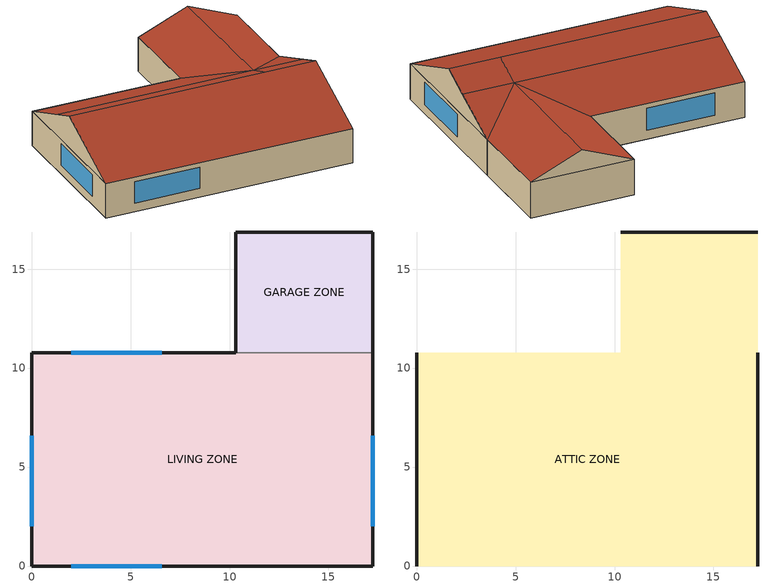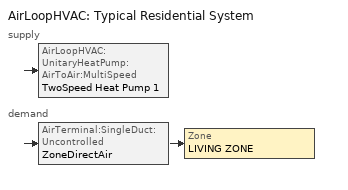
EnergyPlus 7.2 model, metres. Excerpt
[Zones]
LIVING ZONE
 floor adiabatic (FLOOR:LIVING): 0,0 0,10.78 17.24,10.78 17.24,0 z0
 wall outside (EXTWALL:LIVING): 10.32,10.78 0,10.78 0,0 17.24,0 17.24,10.78 z0:2.44
 wall to GARAGE ZONE (INTERIORWall): 17.24,10.78 10.32,10.78 z0:2.44
 window (Dbl Clr 3mm/6mm Air): 6.57,10.78 2,10.78 / 17.24,2 17.24,6.57 / 2,0 6.57,0 / 0,6.57 0,2 z0.61:2.13
GARAGE ZONE
 floor adiabatic (FLOOR:GARAGE): 10.32,10.78 10.32,16.88 17.24,16.88 17.24,10.78 z0
 wall outside (EXTWALL:GARAGE): 17.24,10.78 17.24,16.88 / 10.32,16.88 10.32,10.78 z0:2.44
 wall outside (Garage:SteelDoor): 17.24,16.88 10.32,16.88 z0:2.44
ATTIC ZONE
 floor to LIVING ZONE (reverseCEILING:LIVING): 0,0 0,10.78 17.24,10.78 17.24,0 z2.44
 floor to GARAGE ZONE (CEILING:Garage): 10.32,10.78 10.32,16.88 17.24,16.88 17.24,10.78 z2.44
 wall outside (GABLE): 17.24,5.39,4.68 17.24,0,2.44 17.24,10.78,2.44; 0,5.39,4.68 0,10.78,2.44 0,0,2.44; 13.78,16.88,3.88 17.24,16.88,2.44 10.32,16.88,2.44
 roof outside (ROOF): 13.78,5.39,4.68 13.78,7.32,3.88 0,7.32,3.88 0,5.39,4.68; 0,5.39,4.68 0,0,2.44 17.24,0,2.44 17.24,5.39,4.68; 13.78,7.32,3.88 10.33,10.78,2.44 0,10.78,2.44 0,7.32,3.88; 17.24,5.39,4.68 17.24,7.32,3.88 13.78,7.32,3.88 13.78,5.39,4.68; 17.24,7.32,3.88 17.24,10.78,2.44 13.78,7.32,3.88; 13.78,16.88,3.88 13.78,7.32,3.88 17.24,10.78,2.44 17.24,16.88,2.44; 10.32,16.88,2.44 10.32,10.78,2.44 13.78,7.32,3.88 13.78,16.88,3.88
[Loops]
AirLoopHVAC 'Typical Residential System'
 supply: AirLoopHVAC:UnitaryHeatPump:AirToAir:MultiSpeed 'TwoSpeed Heat Pump 1'
 demand: AirTerminal:SingleDuct:Uncontrolled 'ZoneDirectAir' > Zone 'LIVING ZONE'
[Building]
House with AirflowNetwork simulation: North Axis {deg}=0; Terrain=Suburbs; Loads Convergence Tolerance Value=0.001; Temperature Convergence Tolerance Value {deltaC}=0.005; Solar Distribution=FullInteriorAndExterior; Maximum Number of Warmup Days=25; Minimum Number of Warmup Days=6
[Site:Location]
CHICAGO_IL_USA TMY2-94846: Latitude {deg}=41.78; Longitude {deg}=-87.75; Time Zone {hr}=-6; Elevation {m}=190
[SizingPeriod:DesignDay] Day of Month=21; Humidity Condition Type=Wetbulb; Barometric Pressure {Pa}=99063; Rain Indicator=No; Snow Indicator=No; Daylight Saving Time Indicator=No; Solar Model Indicator=ASHRAEClearSky
Name | Month | Day Type | Maximum Dry-Bulb Temperature {C} | Daily Dry-Bulb Temperature Range {deltaC} | Wetbulb or DewPoint at Maximum Dry-Bulb {C} | Wind Speed {m/s} | Wind Direction {deg} | Sky Clearness
CHICAGO_IL_USA Annual Heating 99% Design Conditions DB | 1 | WinterDesignDay | -17.3 | 0 | -17.3 | 4.9 | 270 | 0
CHICAGO_IL_USA Annual Cooling 1% Design Conditions DB/MCWB | 7 | SummerDesignDay | 31.5 | 10.7 | 23 | 5.3 | 230 | 1
[Site:GroundTemperature:BuildingSurface]
20.03, 20.03, 20.13, 20.3, 20.43, 20.52, 20.62, 20.77, 20.78, 20.55, 20.44, 20.2
[Material] Thermal Absorptance=0.9
Name | Roughness | Thickness {m} | Conductivity {W/m-K} | Density {kg/m3} | Specific Heat {J/kg-K} | Solar Absorptance | Visible Absorptance
A1 - 1 IN STUCCO | Smooth | 0.0253898 | 0.691831 | 1858.142 | 836.8 | 0.92 | 0.92
CB11 | MediumRough | 0.2032 | 1.048 | 1105 | 837 | 0.2 | 0.2
GP01 | MediumSmooth | 0.0127 | 0.16 | 801 | 837 | 0.75 | 0.75
IN02 | Rough | 0.0901 | 0.043 | 10 | 837 | 0.75 | 0.75
IN05 | Rough | 0.2458 | 0.043 | 10 | 837 | 0.75 | 0.75
PW03 | MediumSmooth | 0.0127 | 0.115 | 545 | 1213 | 0.78 | 0.78
CC03 | MediumRough | 0.1016 | 1.31 | 2243 | 837 | 0.65 | 0.65
HF-A3 | Smooth | 0.0015 | 44.9696 | 7689 | 418 | 0.2 | 0.2
[Material:NoMass] Thermal Absorptance=0.9
Name | Roughness | Thermal Resistance {m2-K/W} | Solar Absorptance | Visible Absorptance
AR02 | VeryRough | 0.078 | 0.7 | 0.7
CP02 | Rough | 0.217 | 0.75 | 0.75
[WindowMaterial:Glazing]
CLEAR 3MM: Optical Data Type=SpectralAverage; Thickness {m}=0.003; Solar Transmittance at Normal Incidence=0.837; Front Side Solar Reflectance at Normal Incidence=0.075; Back Side Solar Reflectance at Normal Incidence=0.075; Visible Transmittance at Normal Incidence=0.898; Front Side Visible Reflectance at Normal Incidence=0.081; Back Side Visible Reflectance at Normal Incidence=0.081; Infrared Transmittance at Normal Incidence=0; Front Side Infrared Hemispherical Emissivity=0.84; Back Side Infrared Hemispherical Emissivity=0.84; Conductivity {W/m-K}=0.9
[WindowMaterial:Gas]
AIR 6MM: Gas Type=AIR; Thickness {m}=0.006
[Construction]
EXTWALL:LIVING: A1 - 1 IN STUCCO, CB11, GP01
INTERIORWall: GP01, IN02, GP01
FLOOR:GARAGE: CC03
FLOOR:LIVING: CC03, CP02
ROOF: AR02, PW03
EXTWALL:GARAGE: A1 - 1 IN STUCCO, CB11
reverseCEILING:LIVING: GP01, IN05
GABLE: PW03
Dbl Clr 3mm/6mm Air: CLEAR 3MM, AIR 6MM, CLEAR 3MM
Garage:SteelDoor: HF-A3
CEILING:Garage: GP01
[Zone] Type=1; Multiplier=1; Ceiling Height {m}=autocalculate; Volume {m3}=autocalculate
LIVING ZONE; GARAGE ZONE; ATTIC ZONE
[People]
LIVING ZONE People: Zone or ZoneList=LIVING ZONE; Number of People Schedule=HOUSE OCCUPANCY; Number of People Calculation Method=people; Number of People=3; Fraction Radiant=0.3; Activity Level Schedule=Activity Sch; Carbon Dioxide Generation Rate {m3/s-W}=3.82E-8; Mean Radiant Temperature Calculation Type=zoneaveraged; Work Efficiency Schedule=Work Eff Sch; Clothing Insulation Schedule=Clothing Sch; Air Velocity Schedule=Air Velo Sch; Thermal Comfort Model 1 Type=FANGER
[Lights]
LIVING ZONE Lights: Zone or ZoneList=LIVING ZONE; Schedule=HOUSE LIGHTING; Design Level Calculation Method=LightingLevel; Lighting Level {W}=1000; Return Air Fraction=0; Fraction Radiant=0.2; Fraction Visible=0.2; Fraction Replaceable=0
[ElectricEquipment]
LIVING ZONE ElecEq: Zone or ZoneList=LIVING ZONE; Schedule=INTERMITTENT; Design Level Calculation Method=EquipmentLevel; Design Level {W}=500; Fraction Latent=0; Fraction Radiant=0.3; Fraction Lost=0
[AirLoopHVAC]
Typical Residential System: Design Supply Air Flow Rate {m3/s}=0.7551
[AvailabilityManager:Scheduled]
Reheat System 1 Avail: Schedule=HVACAvailSched
[Zone equipment]
LIVING ZONE: ZoneDirectAir
[AirLoopHVAC:UnitaryHeatPump:AirToAir:MultiSpeed]
TwoSpeed Heat Pump 1: Availability Schedule=HVACAvailSched; Controlling Zone or Thermostat Location=LIVING ZONE; Supply Air Fan=Supply Fan 1; Supply Air Fan Placement=BlowThrough; Supply Air Fan Operating Mode Schedule=CyclingFanSchedule; Heating Coil=Heat Pump DX Heating Coil 1; Minimum Outdoor Dry-Bulb Temperature for Compressor Operation {C}=-8; Cooling Coil=ACDXCoil 1; Supplemental Heating Coil=Supp Heating Coil 1; Maximum Supply Air Temperature from Supplemental Heater {C}=50; Maximum Outdoor Dry-Bulb Temperature for Supplemental Heater Operation {C}=21; Auxiliary On-Cycle Electric Power {W}=0; Auxiliary Off-Cycle Electric Power {W}=0; Design Heat Recovery Water Flow Rate {m3/s}=0; Maximum Temperature for Heat Recovery {C}=80; Supply Air Flow Rate When No Cooling or Heating is Needed {m3/s}=0.2; Number of Speeds for Heating=2; Number of Speeds for Cooling=2; Speed 1 Supply Air Flow Rate During Heating Operation {m3/s}=0.6135; Speed 2 Supply Air Flow Rate During Heating Operation {m3/s}=0.7551; Speed 1 Supply Air Flow Rate During Cooling Operation {m3/s}=0.6135; Speed 2 Supply Air Flow Rate During Cooling Operation {m3/s}=0.7551
[AirTerminal:SingleDuct:Uncontrolled]
ZoneDirectAir: Availability Schedule=HVACAvailSched; Maximum Air Flow Rate {m3/s}=0.7551
[ZoneControl:Thermostat]
Zone Thermostat: Zone or ZoneList=LIVING ZONE; Control Type Schedule=Dual Zone Control Type Sched; Control 1=Setpoints
[ThermostatSetpoint:DualSetpoint]
Setpoints: Heating Setpoint Temperature Schedule=Dual Heating Setpoints; Cooling Setpoint Temperature Schedule=Dual Cooling Setpoints
[Coil:Heating:Gas]
Supp Heating Coil 1: Availability Schedule=HVACAvailSched; Gas Burner Efficiency=0.8; Nominal Capacity {W}=25000
[Coil:Cooling:DX:MultiSpeed]
ACDXCoil 1: HVACAvailSched, AirCooled, No, No, 200, 10, Electricity, 2, 10266, 0.81, 4.32, 0.6135, 573.3, HPACCoolCapFT Speed 1, HPACCoolCapFF Speed 1, HPACCOOLEIRFT Speed 1, HPACCOOLEIRFF Speed 1, HPACCOOLPLFFPLR Speed 1, 1000, 1.5, 3, 45, 0.2, HAPCCoolWHFT Speed 2, 0.9, 0.1, 60, 13826, 0.758, 3.98, 0.7551, 673.3, HPACCoolCapFT Speed 2, HPACCoolCapFF Speed 2, HPACCOOLEIRFT Speed 2, HPACCOOLEIRFF Speed 2, HPACCOOLPLFFPLR Speed 1, 1000, 1.5, 3, 45, 0.2, HAPCCoolWHFT Speed 2, 0.9, 0.1, 60
[Coil:Heating:DX:MultiSpeed]
Heat Pump DX Heating Coil 1: Availability Schedule=HVACAvailSched; Minimum Outdoor Dry-Bulb Temperature for Compressor Operation {C}=-13.8889; Crankcase Heater Capacity {W}=200; Maximum Outdoor Dry-Bulb Temperature for Crankcase Heater Operation {C}=10; Defrost Energy Input Ratio Function of Temperature Curve=HPACDefrostCAPFT; Maximum Outdoor Dry-Bulb Temperature for Defrost Operation {C}=7.22; Defrost Strategy=ReverseCycle; Defrost Control=timed; Defrost Time Period Fraction=0.058333; Resistive Defrost Heater Capacity {W}=2000; Apply Part Load Fraction to Speeds Greater than 1=No; Fuel Type=Electricity; Number of Speeds=2; Speed 1 Rated Total Heating Capacity {W}=10164; Speed 1 Rated COP {W/W}=4.235; Speed 1 Rated Air Flow Rate {m3/s}=0.6135; Speed 1 Total Heating Capacity Function of Temperature Curve=HPACHeatCapFT Speed 1; Speed 1 Total Heating Capacity Function of Flow Fraction Curve=HPACHeatCapFF Speed 1; Speed 1 Energy Input Ratio Function of Temperature Curve=HPACHeatEIRFT Speed 1; Speed 1 Energy Input Ratio Function of Flow Fraction Curve=HPACHeatEIRFF Speed 1; Speed 1 Part Load Fraction Correlation Curve=HPACHeatPLFFPLR Speed 1; Speed 1 Rated Waste Heat Fraction of Power Input=0.2; Speed 1 Waste Heat Function of Temperature Curve=HAPCHeatWHFT Speed 1; Speed 2 Rated Total Heating Capacity {W}=13866; Speed 2 Rated COP {W/W}=3.9; Speed 2 Rated Air Flow Rate {m3/s}=0.7551; Speed 2 Total Heating Capacity Function of Temperature Curve=HPACHeatCapFT Speed 2; Speed 2 Total Heating Capacity Function of Flow Fraction Curve=HPACHeatCapFF Speed 2; Speed 2 Energy Input Ratio Function of Temperature Curve=HPACHeatEIRFT Speed 2; Speed 2 Energy Input Ratio Function of Flow Fraction Curve=HPACHeatEIRFF Speed 2; Speed 2 Part Load Fraction Correlation Curve=HPACHeatPLFFPLR Speed 2; Speed 2 Rated Waste Heat Fraction of Power Input=0.2; Speed 2 Waste Heat Function of Temperature Curve=HAPCHeatWHFT Speed 2
[Fan:OnOff]
Supply Fan 1: Availability Schedule=HVACAvailSched; Fan Efficiency=0.7; Pressure Rise {Pa}=400; Maximum Flow Rate {m3/s}=0.7551; Motor Efficiency=0.9; Motor In Airstream Fraction=1
[Schedule:Compact]
Activity Sch: Through: 12/31, For: AllDays, Until: 24:00, 131.8
Work Eff Sch; CyclingFanSchedule: Through: 12/31, For: AllDays, Until: 24:00, 0
Clothing Sch; HVACAvailSched: Through: 12/31, For: AllDays, Until: 24:00, 1
Air Velo Sch: Through: 12/31, For: AllDays, Until: 24:00, 0.137
HOUSE OCCUPANCY: Through: 12/31, For: WeekDays, Until: 6:00, 1, Until: 7:00, 0.1, Until: 8:00, 0.5, Until: 12:00, 1, Until: 13:00, 0.5, Until: 16:00, 1, Until: 17:00, 0.5, Until: 18:00, 0.1, Until: 24:00, 1, For: AllOtherDays, Until: 24:00, 0
INTERMITTENT: Through: 12/31, For: WeekDays, Until: 8:00, 0, Until: 18:00, 1, Until: 24:00, 0, For: AllOtherDays, Until: 24:00, 0
HOUSE LIGHTING: Through: 12/31, For: WeekDays, Until: 6:00, 0.05, Until: 7:00, 0.2, Until: 17:00, 1, Until: 18:00, 0.5, Until: 24:00, 0.05, For: AllOtherDays, Until: 24:00, 0.05
Dual Heating Setpoints: Through: 12/31, For: AllDays, Until: 24:00, 22
Dual Cooling Setpoints: Through: 12/31, For: AllDays, Until: 24:00, 26.6
Dual Zone Control Type Sched: Through: 12/31, For: AllDays, Until: 24:00, 4
[Curve:Biquadratic]
Name | Coefficient1 Constant | Coefficient2 x | Coefficient3 x**2 | Coefficient4 y | Coefficient5 y**2 | Coefficient6 x*y | Minimum Value of x | Maximum Value of x | Minimum Value of y | Maximum Value of y | Input Unit Type for X | Input Unit Type for Y | Output Unit Type
HPACCoolCapFT Speed 1 | 2.01524 | -0.120393 | 0.00427832 | -0.000285454 | -4.85775e-05 | -0.000345086 | 13.88889 | 22.22222 | 23.88889 | 46.11111 | Temperature | Temperature | Dimensionless
HPACCoolCapFT Speed 2 | 1.74227 | -0.0891051 | 0.00349885 | -0.00100481 | -2.20198e-05 | -0.000416472 | 13.88889 | 22.22222 | 23.88889 | 46.11111 | Temperature | Temperature | Dimensionless
HPACCOOLEIRFT Speed 1 | -1.85015 | 0.262075 | -0.00663024 | 0.0105776 | 0.000699189 | -0.00137851 | 13.88889 | 22.22222 | 23.88889 | 46.11111 | Temperature | Temperature | Dimensionless
HPACCOOLEIRFT Speed 2 | -0.597879 | 0.134907 | -0.00378482 | 0.00648013 | 0.000407907 | -0.000446723 | 13.88889 | 22.22222 | 23.88889 | 46.11111 | Temperature | Temperature | Dimensionless
HAPCCoolWHFT Speed 2; HAPCHeatWHFT Speed 1; HAPCHeatWHFT Speed 2 | 1 | 0 | 0 | 0 | 0 | 0 | 0 | 50 | 0 | 50
HPACHeatCapFT Speed 1 | 0.760523 | 0.0075317 | -0.000288398 | 0.021653 | 3.29133e-05 | 0.00014862 | 18.33333 | 23.88889 | -13.8889 | 19.44444 | Temperature | Temperature | Dimensionless
HPACHeatCapFT Speed 2 | 0.640986 | 0.0125868 | -0.000268027 | 0.0119215 | -0.000184927 | 0.000421853 | 18.33333 | 23.88889 | -13.8889 | 19.44444 | Temperature | Temperature | Dimensionless
HPACHeatEIRFT Speed 1 | 0.750128 | 0.00229894 | 0.000953927 | -0.00832704 | 0.00101606 | -0.00143385 | 18.33333 | 23.88889 | -13.8889 | 19.44444 | Temperature | Temperature | Dimensionless
HPACHeatEIRFT Speed 2 | 0.776836 | 0.0065988 | 0.000480351 | -0.00178192 | 0.000796743 | -0.000985089 | 18.33333 | 23.88889 | -13.8889 | 19.44444 | Temperature | Temperature | Dimensionless
HPACDefrostCAPFT | 1 | 0 | 0 | 0 | 0 | 0 | 0 | 50 | 0 | 50 | Temperature | Temperature | Dimensionless
[Curve:Quadratic]
Name | Coefficient1 Constant | Coefficient2 x | Coefficient3 x**2 | Minimum Value of x | Maximum Value of x
HPACCoolCapFF Speed 1 | 0.654699 | 0.592984 | -0.247683 | 0.7 | 1.1
HPACCoolCapFF Speed 2 | 0.657555 | 0.600127 | -0.257682 | 0.7 | 1.1
HPACCOOLEIRFF Speed 1 | 1.54864 | -1.14814 | 0.599501 | 0.7 | 1.1
HPACCOOLEIRFF Speed 2 | 1.34934 | -0.800099 | 0.450756 | 0.7 | 1.1
HPACCOOLPLFFPLR Speed 1; HPACHeatPLFFPLR Speed 1; HPACHeatPLFFPLR Speed 2 | 0.85 | 0.15 | 0 | 0 | 1
HPACHeatCapFF Speed 1 | 0.752131 | 0.437553 | -0.189683 | 0.7 | 1.1
HPACHeatCapFF Speed 2 | 0.479477 | 1.27488 | -0.75436 | 0.7 | 1.1
HPACHeatEIRFF Speed 1 | 1.85391 | -1.4112 | 0.557294 | 0.7 | 1.1
HPACHeatEIRFF Speed 2 | 2.02861 | -2.16676 | 1.13815 | 0.7 | 1.1
[AirflowNetwork:SimulationControl]
House AriflowNetwork: AirflowNetwork Control=MultizoneWithDistribution; Wind Pressure Coefficient Type=INPUT; AirflowNetwork Wind Pressure Coefficient Array=Every 30 Degrees; Height Selection for Local Wind Speed Calculation=ExternalNode; Building Type=LOWRISE; Maximum Number of Iterations=500; Initialization Type=ZeroNodePressures; Relative Airflow Convergence Tolerance=1.0E-05; Absolute Airflow Convergence Tolerance {kg/s}=1.0E-06; Convergence Acceleration Limit=-0.5; Azimuth Angle of Long Axis of Building {deg}=0; Ratio of Building Width Along Short Axis to Width Along Long Axis=1
[AirflowNetwork:MultiZone:Zone] Indoor and Outdoor Enthalpy Difference Lower Limit For Maximum Venting Open Factor {deltaJ/kg}=0; Indoor and Outdoor Enthalpy Difference Upper Limit for Minimun Venting Open Factor {deltaJ/kg}=300000
Name | Ventilation Control Mode | Ventilation Control Zone Temperature Setpoint Schedule | Minimum Venting Open Factor | Indoor and Outdoor Temperature Difference Lower Limit For Maximum Venting Open Factor {deltaC} | Indoor and Outdoor Temperature Difference Upper Limit for Minimun Venting Open Factor {deltaC}
LIVING ZONE | Temperature | WindowVentSched | 0.3 | 5 | 10
GARAGE ZONE; ATTIC ZONE | NoVent |  | 1 | 0 | 100
[AirflowNetwork:MultiZone:Surface] Window/Door Opening Factor, or Crack Factor=1
Name | Leakage Component
Living:West; Living:Interior | CR-1
Garage:FrontDoor | CRcri
EastRoof | AtticLeak
Living:Ceiling | InterCondZoneLeak
Garage:Ceiling | InterZoneLeak
[AirflowNetwork:MultiZone:ReferenceCrackConditions]
ReferenceCrackConditions: Reference Temperature {C}=20; Reference Barometric Pressure {Pa}=101325; Reference Humidity Ratio {kgWater/kgDryAir}=0
[AirflowNetwork:MultiZone:Surface:Crack] Air Mass Flow Coefficient at Reference Conditions {kg/s}=0.02
Name | Air Mass Flow Exponent
CR-1; CRcri | 0.667
AtticLeak; InterZoneLeak; InterCondZoneLeak | 0.65
[AirflowNetwork:MultiZone:ExternalNode] External Node Height {m}=1.524
Name | Wind Pressure Coefficient Values Object
NFacade | NFacade_WPCValue
EFacade | EFacade_WPCValue
SFacade | SFacade_WPCValue
WFacade | WFacade_WPCValue
[AirflowNetwork:MultiZone:WindPressureCoefficientArray]
Every 30 Degrees: Wind Direction 1 {deg}=0; Wind Direction 2 {deg}=30; Wind Direction 3 {deg}=60; Wind Direction 4 {deg}=90; Wind Direction 5 {deg}=120; Wind Direction 6 {deg}=150; Wind Direction 7 {deg}=180; Wind Direction 8 {deg}=210; Wind Direction 9 {deg}=240; Wind Direction 10 {deg}=270; Wind Direction 11 {deg}=300; Wind Direction 12 {deg}=330
[AirflowNetwork:MultiZone:WindPressureCoefficientValues] AirflowNetwork:MultiZone:WindPressureCoefficientArray=Every 30 Degrees
Name | Wind Pressure Coefficient Value 1 | Wind Pressure Coefficient Value 2 | Wind Pressure Coefficient Value 3 | Wind Pressure Coefficient Value 4 | Wind Pressure Coefficient Value 5 | Wind Pressure Coefficient Value 6 | Wind Pressure Coefficient Value 7 | Wind Pressure Coefficient Value 8 | Wind Pressure Coefficient Value 9 | Wind Pressure Coefficient Value 10 | Wind Pressure Coefficient Value 11 | Wind Pressure Coefficient Value 12
NFacade_WPCValue | 0.6 | 0.48 | 0.04 | -0.56 | -0.56 | -0.42 | -0.37 | -0.42 | -0.56 | -0.56 | 0.04 | 0.48
EFacade_WPCValue | -0.56 | 0.04 | 0.48 | 0.6 | 0.48 | 0.04 | -0.56 | -0.56 | -0.42 | -0.37 | -0.42 | -0.56
SFacade_WPCValue | -0.37 | -0.42 | -0.56 | -0.56 | 0.04 | 0.48 | 0.6 | 0.48 | 0.04 | -0.56 | -0.56 | -0.42
WFacade_WPCValue | -0.56 | -0.56 | -0.42 | -0.37 | -0.42 | -0.56 | -0.56 | 0.04 | 0.48 | 0.6 | 0.48 | 0.04
[AirflowNetwork:Distribution:Node] Node Height {m}=3
Name | Component Object Type or Node Type
EquipmentInletNode; ZoneSupplyNode; ZoneSupplyRegisterNode; ZoneOutletNode; ZoneReturnNode; MainReturnNode; MainInletNode; FanInletNode; CoolingInletNode; HeatingInletNode; SuppHeatingInletNode; AirLoopOutletNode | Other
SplitterNode | AirLoopHVAC:ZoneSplitter
MixerNode | AirLoopHVAC:ZoneMixer
[AirflowNetwork:Distribution:Component:LeakageRatio] Maximum Flow Rate {m3/s}=0.7551; Air Mass Flow Exponent=0.65
Name | Effective Leakage Ratio | Reference Pressure Difference {Pa}
SupplyLeak | 0.04 | 60
ReturnLeak | 0.05 | 15
[AirflowNetwork:Distribution:Component:Duct] Overall Moisture Transmittance Coefficient from Air to Air {kg/m2}=1e-07
Name | Duct Length {m} | Hydraulic Diameter {m} | Cross Section Area {m2} | Surface Roughness {m} | Coefficient for Local Dynamic Loss Due to Fitting | Overall Heat Transmittance Coefficient (U-Factor) from Air to Air {W/m2-K}
MainTruck | 2 | 0.4064 | 0.1297 | 0.0009 | 0.01 | 0.772
ZoneSupply | 10 | 0.4064 | 0.1297 | 0.0009 | 0.91 | 0.772
ZoneReturn | 3 | 0.5 | 0.1963 | 0.0009 | 0.01 | 0.001
ZoneConnectionDuct; AirLoopReturn; AirLoopSupply | 0.1 | 1 | 0.7854 | 0.0001 | 0 | 0.001
MainReturn | 1 | 0.5 | 0.1963 | 0.0009 | 0.01 | 0.001
[AirflowNetwork:Distribution:Component:ConstantVolumeFan]
Fan=Supply Fan 1
[AirflowNetwork:Distribution:Component:Coil] Air Path Length {m}=0.1; Air Path Hydraulic Diameter {m}=1
Name | Coil
 | ACDXCoil 1
 | Supp Heating Coil 1
 | Heat Pump DX Heating Coil 1
[AirflowNetwork:Distribution:Linkage]
Name | Node 1 | Node 2 | Component | Thermal Zone
Main Link | EquipmentInletNode | SplitterNode | MainTruck | Attic Zone
ZoneSupplyLink1 | SplitterNode | ZoneSupplyNode | ZoneSupply | Attic Zone
ZoneSupply1Link2 | ZoneSupplyNode | ZoneSupplyRegisterNode | ZoneSupply | Attic Zone
ZoneSupplyConnectionLink | ZoneSupplyRegisterNode | LIVING ZONE | ZoneConnectionDuct
ZoneReturnConnectionLink | LIVING ZONE | ZoneOutletNode | ZoneConnectionDuct
ZoneReturn1Link | ZoneOutletNode | ZoneReturnNode | ZoneReturn | Attic Zone
ZoneReturn2Link | ZoneReturnNode | MixerNode | ZoneReturn | Garage Zone
ReturnMixerLink | MixerNode | MainReturnNode | MainReturn | Garage Zone
SystemReturnLink | MainReturnNode | MainInletNode | AirLoopReturn
SystemInletLink | MainInletNode | FanInletNode | MainReturn | GARAGE ZONE
SupplyFanLink | FanInletNode | CoolingInletNode | Supply Fan 1
CoolingCoilLink | CoolingInletNode | HeatingInletNode | ACDXCoil 1
HeatingCoilLink | HeatingInletNode | SuppHeatingInletNode | Heat Pump DX Heating Coil 1
SuppHeatingCoilLink | SuppHeatingInletNode | AirLoopOutletNode | Supp Heating Coil 1
EquipmentAirLoopLink | AirLoopOutletNode | EquipmentInletNode | AirLoopSupply
ZoneSupplyLeakLink | ZoneSupplyNode | Attic Zone | SupplyLeak
ZoneReturnLeakLink | Garage Zone | ZoneReturnNode | ReturnLeak
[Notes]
AirflowNetwork_MULTIZONE_House_TwoSpeed.idf
Basic file description: A 186 m^2 (2000 ft^2) residential house with slab-on-grade (no ground contact).
Highlights:             This file does the basic test of an air distribution system in a residetial home.
A two speed heat pump with a supplmental gas heater provides space heating and cooling.
It provides ventilation through the AirflowNetwork model.
Simulation Location/Run: CHICAGO_IL_USA TMY2-94846, 2 design days, 2 run periods,
Run Control executes the design days only.
Location:                Chicago, IL
Design Days:             CHICAGO_IL_USA Annual Heating 99% Design Conditions DB, MaxDB= -17.3°C
CHICAGO_IL_USA Annual Cooling 1% Design Conditions, MaxDB=  31.5°C MCWB=  23.0°C
Run Period (Weather File): Winter 1/14, Summer 7/7, CHICAGO_IL_USA TMY2-94846
Run Control:             No zone or system sizing, design day simulation.
Building:                There are 3 zones (living space, garage and attic). The living zone is conditioned.
The other two zones are unconditioned.
Supply ducts are located in the attic zone and return ducts are located in the garage zone.
Supply leaks are terminated in the attic zone, while return leaks originate in the garage.
Building aspect ratio: 1:1.6
Control logic:
When Air Distribution system and Simple Air Flow models are used together, the AirflowNetwork model overwrite
zone infiltration, ventilation and mixing calculated by the Simple Air Flow model when the HVAC system operates
(only for the zones included in theAirflowNetwork simulation).
Floor Area:        186 m^2 (2000 ft^2)
Number of Stories: 1
Zone Description Details (No attic zone):
*        Living                              *      window = *
Internal gains description:     ZONE Living  - lighting is 1000.0 watts, equip is 500.0 watts, 3 occupants
Interzone Surfaces:             Interzone surfaces among living, garage, and attic (see diagram)
Internal Mass:                  None
Windows:                        4 in the living zone
Detached Shading:               None
Daylight:                       None
Natural Ventilation:            AirflowNetwork Multizone
Compact Schedules:              Yes
Solair Distribution:            None
HVAC:                           A unitary system of UNITARYSYSTEM:MULTISPEEDHEATPUMP:AIRTOAIR provides space cooling and
heating. The system has a supplemental heating coil as Coil:Heating:Gas.
Thermostat setting at 22C for space heating and 26.6C for space cooling.
Heating and cooling performance curves are based on performance data of Carrier 25HNA948A30
outdoor section with FE5ANB006 Indoor section (low and high speeds).
Zonal Equipment:                Living Zone - Direct Air
Central Air Handling Equipment: Yes
System Equipment Autosize:      No
Purchased Cooling:              No
Purchased Heating:              No
Purchased Chilled Water:        No
Purchased Hot Water:            No
Coils:                          COIL:DX:MultiSpeed:Heating
COIL:DX:MultiSpeed:Cooling
Coil:Heating:Gas
Pumps:                          None
Boilers:                        None
Chillers:                       None
Towers:                         None
Standard Reports:               None
Timestep or Hourly Variables:   Timestep
Time bins Report:               None
HTML Report:                    None
Environmental Emissions:        None
Utility Tariffs:                None
